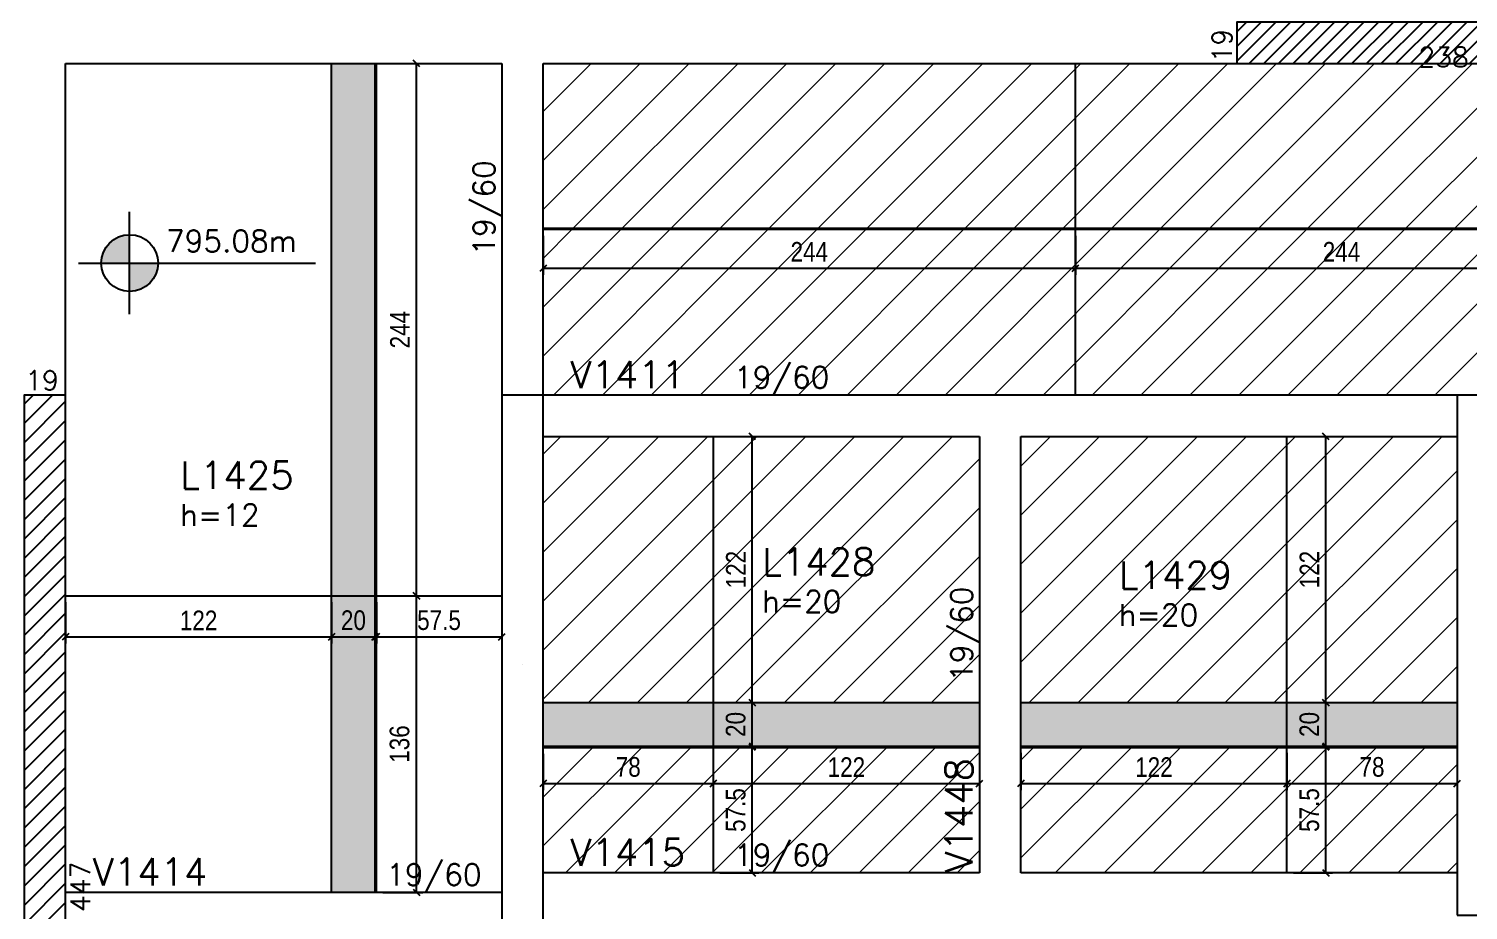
# Model space of a CAD drawing. Extents: x 1860 to 8661, y -614 to 3008.
# Drawn here: x 5493 to 6153, y 737 to 1142 of the extents above; entities that cross this region are included whole.
import ezdxf

# ---------------------------------------------------------------- set-up
doc = ezdxf.new("R2010")
doc.units = 0
for name, color, linetype in [('242', 12, 'Continuous'), ('COTA', 241, 'Continuous'), ('F-LAJES-DIM', 2, 'Continuous'), ('F-LAJES-NOME', 4, 'Continuous'), ('F-NÍVEL-PLANTA', 2, 'Continuous'), ('F-PILARES-DIM', 172, 'Continuous'), ('F-PILARES-HACH', 174, 'Continuous'), ('F-PILARES-M', 170, 'Continuous'), ('F-PILARES-S', 170, 'Continuous'), ('F-TEXTO', 6, 'Continuous'), ('F-VIGAS', 3, 'Continuous'), ('F-VIGAS-DIM', 2, 'Continuous'), ('F-VIGAS-NOME', 4, 'Continuous'), ('Painéis', 200, 'Continuous')]:
    doc.layers.add(name, color=color, linetype=linetype)
doc.layers.add('Hachura', color=251, linetype='Continuous', lineweight=9)
doc.styles.add('COTA TECNICA-50', font='techl___.ttf', dxfattribs={"height": 9})
doc.styles.add('MCP', font='romans.shx')
doc.dimstyles.new('COTA PAINEL-50', dxfattribs={"dimtxt": 9, "dimasz": 3, "dimexe": 3, "dimexo": 3, "dimgap": 3, "dimtad": 1, "dimdec": 1, "dimzin": 12, "dimdsep": 46, "dimtxsty": 'COTA TECNICA-50', "dimblk1": 'OBLIQUE', "dimblk2": 'OBLIQUE', "dimsah": 1, "dimcen": 0.9, "dimclrd": 4, "dimclre": 4, "dimclrt": 240, "dimadec": 1, "dimazin": 3, "dimtfac": 1, "dimtdec": 1, "dimtmove": 0, "dimatfit": 3, "dimfxl": 1, "dimtolj": 1, "dimtzin": 12, "dimarcsym": 0})

# ---------------------------------------------------------------- blocks, each defined once
blk = doc.blocks.new('Nível - Planta')
at = {"layer": 'F-NÍVEL-PLANTA'}
h = blk.add_hatch(color=71, dxfattribs=at)
h.paths.add_polyline_path([(0, 0), (0, 0.26, 0.414214), (-0.26, 0)])
h.paths.add_polyline_path([(0.26, 0), (0, 0), (0, -0.26, 0.414214)])
for p, q in [((0, -0.469), (0, 0.469)), ((-0.469, 0), (1.704, 0))]:
    blk.add_line(p, q, dxfattribs=at)
blk.add_circle((0, 0), 0.26, dxfattribs=at)
at = {"layer": 'F-TEXTO', "color": 3, "style": 'MCP'}
blk.add_attdef('NÍVEL', (0.333, 0.102), '', height=0.2, dxfattribs=at)
blk = doc.blocks.new('_Oblique')
at = {"color": 0, "linetype": 'ByBlock', "lineweight": -2}
blk.add_line((-0.5, -0.5), (0.5, 0.5), dxfattribs=at)
blk = doc.blocks.new('*D220')
at = {"layer": 'COTA', "color": 4, "lineweight": -2, "transparency": 16777216}
for p, q in [((5509.51, 878.64), (5509.51, 859.79)), ((5631.51, 878.64), (5631.51, 859.79)), ((5509.51, 862.79), (5631.51, 862.79))]:
    blk.add_line(p, q, dxfattribs=at)
at = {"layer": 'Defpoints', "color": 0, "transparency": 16777216}
for p in [(5509.51, 881.64), (5631.51, 881.64), (5631.51, 862.79)]:
    blk.add_point(p, dxfattribs=at)
at = {"layer": 'COTA', "color": 4, "lineweight": -2, "transparency": 16777216, "xscale": 3, "yscale": 3, "zscale": 3, "rotation": 180}
blk.add_blockref('_Oblique', (5509.51, 862.79), dxfattribs=at)
at = {"layer": 'COTA', "color": 4, "lineweight": -2, "transparency": 16777216, "xscale": 3, "yscale": 3, "zscale": 3}
blk.add_blockref('_Oblique', (5631.51, 862.79), dxfattribs=at)
at = {"layer": 'COTA', "color": 240, "transparency": 16777216, "insert": (5570.51, 870.34), "char_height": 9, "attachment_point": 5, "style": 'COTA TECNICA-50'}
blk.add_mtext('\\A1;122', dxfattribs=at)
blk = doc.blocks.new('*D221')
at = {"layer": 'COTA', "color": 4, "lineweight": -2, "transparency": 16777216}
for p, q in [((5631.51, 878.64), (5631.51, 859.79)), ((5651.51, 878.64), (5651.51, 859.79)), ((5631.51, 862.79), (5651.51, 862.79))]:
    blk.add_line(p, q, dxfattribs=at)
at = {"layer": 'Defpoints', "color": 0, "transparency": 16777216}
for p in [(5631.51, 881.64), (5651.51, 881.64), (5651.51, 862.79)]:
    blk.add_point(p, dxfattribs=at)
at = {"layer": 'COTA', "color": 4, "lineweight": -2, "transparency": 16777216, "xscale": 3, "yscale": 3, "zscale": 3, "rotation": 180}
blk.add_blockref('_Oblique', (5631.51, 862.79), dxfattribs=at)
at = {"layer": 'COTA', "color": 4, "lineweight": -2, "transparency": 16777216, "xscale": 3, "yscale": 3, "zscale": 3}
blk.add_blockref('_Oblique', (5651.51, 862.79), dxfattribs=at)
at = {"layer": 'COTA', "color": 240, "transparency": 16777216, "insert": (5641.51, 870.38), "char_height": 9, "attachment_point": 5, "style": 'COTA TECNICA-50'}
blk.add_mtext('\\A1;20', dxfattribs=at)
blk = doc.blocks.new('*D222')
at = {"layer": 'COTA', "color": 4, "lineweight": -2, "transparency": 16777216}
for p, q in [((5652.01, 878.64), (5652.01, 859.79)), ((5709.51, 878.64), (5709.51, 859.79)), ((5652.01, 862.79), (5709.51, 862.79))]:
    blk.add_line(p, q, dxfattribs=at)
at = {"layer": 'Defpoints', "color": 0, "transparency": 16777216}
for p in [(5652.01, 881.64), (5709.51, 881.64), (5709.51, 862.79)]:
    blk.add_point(p, dxfattribs=at)
at = {"layer": 'COTA', "color": 4, "lineweight": -2, "transparency": 16777216, "xscale": 3, "yscale": 3, "zscale": 3, "rotation": 180}
blk.add_blockref('_Oblique', (5652.01, 862.79), dxfattribs=at)
at = {"layer": 'COTA', "color": 4, "lineweight": -2, "transparency": 16777216, "xscale": 3, "yscale": 3, "zscale": 3}
blk.add_blockref('_Oblique', (5709.51, 862.79), dxfattribs=at)
at = {"layer": 'COTA', "color": 240, "transparency": 16777216, "insert": (5680.76, 870.39), "char_height": 9, "attachment_point": 5, "style": 'COTA TECNICA-50'}
blk.add_mtext('\\A1;57.5', dxfattribs=at)
blk = doc.blocks.new('*D223')
at = {"layer": 'COTA', "color": 4, "lineweight": -2, "transparency": 16777216}
for p, q in [((5655.01, 881.64), (5673.38, 881.64)), ((5670.38, 745.64), (5670.38, 881.64)), ((5655.01, 745.64), (5673.38, 745.64))]:
    blk.add_line(p, q, dxfattribs=at)
at = {"layer": 'Defpoints', "color": 0, "transparency": 16777216}
for p in [(5652.01, 881.64), (5670.38, 881.64), (5652.01, 745.64)]:
    blk.add_point(p, dxfattribs=at)
at = {"layer": 'COTA', "color": 4, "lineweight": -2, "transparency": 16777216, "xscale": 3, "yscale": 3, "zscale": 3}
for p, rotation in [((5670.38, 881.64), 90), ((5670.38, 745.64), 270)]:
    blk.add_blockref('_Oblique', p, dxfattribs=dict(at, rotation=rotation))
at = {"layer": 'COTA', "color": 240, "transparency": 16777216, "insert": (5662.68, 813.64), "char_height": 9, "attachment_point": 5, "rotation": 90, "style": 'COTA TECNICA-50'}
blk.add_mtext('\\A1;136', dxfattribs=at)
blk = doc.blocks.new('*D224')
at = {"layer": 'COTA', "color": 4, "lineweight": -2, "transparency": 16777216}
for p, q in [((5655.01, 1125.64), (5673.38, 1125.64)), ((5670.38, 881.64), (5670.38, 1125.64)), ((5655.01, 881.64), (5673.38, 881.64))]:
    blk.add_line(p, q, dxfattribs=at)
at = {"layer": 'Defpoints', "color": 0, "transparency": 16777216}
for p in [(5652.01, 1125.64), (5670.38, 1125.64), (5652.01, 881.64)]:
    blk.add_point(p, dxfattribs=at)
at = {"layer": 'COTA', "color": 4, "lineweight": -2, "transparency": 16777216, "xscale": 3, "yscale": 3, "zscale": 3}
for p, rotation in [((5670.38, 1125.64), 90), ((5670.38, 881.64), 270)]:
    blk.add_blockref('_Oblique', p, dxfattribs=dict(at, rotation=rotation))
at = {"layer": 'COTA', "color": 240, "transparency": 16777216, "insert": (5662.82, 1003.64), "char_height": 9, "attachment_point": 5, "rotation": 90, "style": 'COTA TECNICA-50'}
blk.add_mtext('\\A1;244', dxfattribs=at)
blk = doc.blocks.new('*D232')
at = {"layer": 'COTA', "color": 4, "lineweight": -2, "transparency": 16777216}
for p, q in [((5728.51, 809.14), (5728.51, 792.53)), ((5806.51, 809.14), (5806.51, 792.53)), ((5728.51, 795.53), (5806.51, 795.53))]:
    blk.add_line(p, q, dxfattribs=at)
at = {"layer": 'Defpoints', "color": 0, "transparency": 16777216}
for p in [(5728.51, 812.14), (5806.51, 812.14), (5806.51, 795.53)]:
    blk.add_point(p, dxfattribs=at)
at = {"layer": 'COTA', "color": 4, "lineweight": -2, "transparency": 16777216, "xscale": 3, "yscale": 3, "zscale": 3, "rotation": 180}
blk.add_blockref('_Oblique', (5728.51, 795.53), dxfattribs=at)
at = {"layer": 'COTA', "color": 4, "lineweight": -2, "transparency": 16777216, "xscale": 3, "yscale": 3, "zscale": 3}
blk.add_blockref('_Oblique', (5806.51, 795.53), dxfattribs=at)
at = {"layer": 'COTA', "color": 240, "transparency": 16777216, "insert": (5767.51, 803.11), "char_height": 9, "attachment_point": 5, "style": 'COTA TECNICA-50'}
blk.add_mtext('\\A1;78', dxfattribs=at)
blk = doc.blocks.new('*D233')
at = {"layer": 'COTA', "color": 4, "lineweight": -2, "transparency": 16777216}
for p, q in [((5806.51, 809.14), (5806.51, 792.53)), ((5928.51, 809.14), (5928.51, 792.53)), ((5806.51, 795.53), (5928.51, 795.53))]:
    blk.add_line(p, q, dxfattribs=at)
at = {"layer": 'Defpoints', "color": 0, "transparency": 16777216}
for p in [(5806.51, 812.14), (5928.51, 812.14), (5928.51, 795.53)]:
    blk.add_point(p, dxfattribs=at)
at = {"layer": 'COTA', "color": 4, "lineweight": -2, "transparency": 16777216, "xscale": 3, "yscale": 3, "zscale": 3, "rotation": 180}
blk.add_blockref('_Oblique', (5806.51, 795.53), dxfattribs=at)
at = {"layer": 'COTA', "color": 4, "lineweight": -2, "transparency": 16777216, "xscale": 3, "yscale": 3, "zscale": 3}
blk.add_blockref('_Oblique', (5928.51, 795.53), dxfattribs=at)
at = {"layer": 'COTA', "color": 240, "transparency": 16777216, "insert": (5867.51, 803.08), "char_height": 9, "attachment_point": 5, "style": 'COTA TECNICA-50'}
blk.add_mtext('\\A1;122', dxfattribs=at)
blk = doc.blocks.new('*D234')
at = {"layer": 'COTA', "color": 4, "lineweight": -2, "transparency": 16777216}
for p, q in [((5809.51, 812.14), (5827.38, 812.14)), ((5824.38, 754.64), (5824.38, 812.14)), ((5809.51, 754.64), (5827.38, 754.64))]:
    blk.add_line(p, q, dxfattribs=at)
at = {"layer": 'Defpoints', "color": 0, "transparency": 16777216}
for p in [(5806.51, 812.14), (5824.38, 812.14), (5806.51, 754.64)]:
    blk.add_point(p, dxfattribs=at)
at = {"layer": 'COTA', "color": 4, "lineweight": -2, "transparency": 16777216, "xscale": 3, "yscale": 3, "zscale": 3}
for p, rotation in [((5824.38, 812.14), 90), ((5824.38, 754.64), 270)]:
    blk.add_blockref('_Oblique', p, dxfattribs=dict(at, rotation=rotation))
at = {"layer": 'COTA', "color": 240, "transparency": 16777216, "insert": (5816.79, 783.39), "char_height": 9, "attachment_point": 5, "rotation": 90, "style": 'COTA TECNICA-50'}
blk.add_mtext('\\A1;57.5', dxfattribs=at)
blk = doc.blocks.new('*D235')
at = {"layer": 'COTA', "color": 4, "lineweight": -2, "transparency": 16777216}
for p, q in [((5809.51, 832.64), (5827.38, 832.64)), ((5824.38, 812.64), (5824.38, 832.64)), ((5809.51, 812.64), (5827.38, 812.64))]:
    blk.add_line(p, q, dxfattribs=at)
at = {"layer": 'Defpoints', "color": 0, "transparency": 16777216}
for p in [(5806.51, 832.64), (5824.38, 832.64), (5806.51, 812.64)]:
    blk.add_point(p, dxfattribs=at)
at = {"layer": 'COTA', "color": 4, "lineweight": -2, "transparency": 16777216, "xscale": 3, "yscale": 3, "zscale": 3}
for p, rotation in [((5824.38, 832.64), 90), ((5824.38, 812.64), 270)]:
    blk.add_blockref('_Oblique', p, dxfattribs=dict(at, rotation=rotation))
at = {"layer": 'COTA', "color": 240, "transparency": 16777216, "insert": (5816.79, 822.64), "char_height": 9, "attachment_point": 5, "rotation": 90, "style": 'COTA TECNICA-50'}
blk.add_mtext('\\A1;20', dxfattribs=at)
blk = doc.blocks.new('*D236')
at = {"layer": 'COTA', "color": 4, "lineweight": -2, "transparency": 16777216}
for p, q in [((5809.51, 954.64), (5827.38, 954.64)), ((5824.38, 832.64), (5824.38, 954.64)), ((5809.51, 832.64), (5827.38, 832.64))]:
    blk.add_line(p, q, dxfattribs=at)
at = {"layer": 'Defpoints', "color": 0, "transparency": 16777216}
for p in [(5806.51, 954.64), (5824.38, 954.64), (5806.51, 832.64)]:
    blk.add_point(p, dxfattribs=at)
at = {"layer": 'COTA', "color": 4, "lineweight": -2, "transparency": 16777216, "xscale": 3, "yscale": 3, "zscale": 3}
for p, rotation in [((5824.38, 954.64), 90), ((5824.38, 832.64), 270)]:
    blk.add_blockref('_Oblique', p, dxfattribs=dict(at, rotation=rotation))
at = {"layer": 'COTA', "color": 240, "transparency": 16777216, "insert": (5816.83, 893.64), "char_height": 9, "attachment_point": 5, "rotation": 90, "style": 'COTA TECNICA-50'}
blk.add_mtext('\\A1;122', dxfattribs=at)
blk = doc.blocks.new('*D237')
at = {"layer": 'COTA', "color": 4, "lineweight": -2, "transparency": 16777216}
for p, q in [((6072.51, 812.14), (6090.38, 812.14)), ((6087.38, 754.64), (6087.38, 812.14)), ((6072.51, 754.64), (6090.38, 754.64))]:
    blk.add_line(p, q, dxfattribs=at)
at = {"layer": 'Defpoints', "color": 0, "transparency": 16777216}
for p in [(6069.51, 812.14), (6087.38, 812.14), (6069.51, 754.64)]:
    blk.add_point(p, dxfattribs=at)
at = {"layer": 'COTA', "color": 4, "lineweight": -2, "transparency": 16777216, "xscale": 3, "yscale": 3, "zscale": 3}
for p, rotation in [((6087.38, 812.14), 90), ((6087.38, 754.64), 270)]:
    blk.add_blockref('_Oblique', p, dxfattribs=dict(at, rotation=rotation))
at = {"layer": 'COTA', "color": 240, "transparency": 16777216, "insert": (6079.79, 783.39), "char_height": 9, "attachment_point": 5, "rotation": 90, "style": 'COTA TECNICA-50'}
blk.add_mtext('\\A1;57.5', dxfattribs=at)
blk = doc.blocks.new('*D238')
at = {"layer": 'COTA', "color": 4, "lineweight": -2, "transparency": 16777216}
for p, q in [((6072.51, 832.64), (6090.38, 832.64)), ((6087.38, 812.64), (6087.38, 832.64)), ((6072.51, 812.64), (6090.38, 812.64))]:
    blk.add_line(p, q, dxfattribs=at)
at = {"layer": 'Defpoints', "color": 0, "transparency": 16777216}
for p in [(6069.51, 832.64), (6087.38, 832.64), (6069.51, 812.64)]:
    blk.add_point(p, dxfattribs=at)
at = {"layer": 'COTA', "color": 4, "lineweight": -2, "transparency": 16777216, "xscale": 3, "yscale": 3, "zscale": 3}
for p, rotation in [((6087.38, 832.64), 90), ((6087.38, 812.64), 270)]:
    blk.add_blockref('_Oblique', p, dxfattribs=dict(at, rotation=rotation))
at = {"layer": 'COTA', "color": 240, "transparency": 16777216, "insert": (6079.79, 822.64), "char_height": 9, "attachment_point": 5, "rotation": 90, "style": 'COTA TECNICA-50'}
blk.add_mtext('\\A1;20', dxfattribs=at)
blk = doc.blocks.new('*D239')
at = {"layer": 'COTA', "color": 4, "lineweight": -2, "transparency": 16777216}
for p, q in [((6072.51, 954.64), (6090.38, 954.64)), ((6087.38, 832.64), (6087.38, 954.64)), ((6072.51, 832.64), (6090.38, 832.64))]:
    blk.add_line(p, q, dxfattribs=at)
at = {"layer": 'Defpoints', "color": 0, "transparency": 16777216}
for p in [(6069.51, 954.64), (6087.38, 954.64), (6069.51, 832.64)]:
    blk.add_point(p, dxfattribs=at)
at = {"layer": 'COTA', "color": 4, "lineweight": -2, "transparency": 16777216, "xscale": 3, "yscale": 3, "zscale": 3}
for p, rotation in [((6087.38, 954.64), 90), ((6087.38, 832.64), 270)]:
    blk.add_blockref('_Oblique', p, dxfattribs=dict(at, rotation=rotation))
at = {"layer": 'COTA', "color": 240, "transparency": 16777216, "insert": (6079.83, 893.64), "char_height": 9, "attachment_point": 5, "rotation": 90, "style": 'COTA TECNICA-50'}
blk.add_mtext('\\A1;122', dxfattribs=at)
blk = doc.blocks.new('*D240')
at = {"layer": 'COTA', "color": 4, "lineweight": -2, "transparency": 16777216}
for p, q in [((5947.51, 809.64), (5947.51, 792.53)), ((6069.51, 809.64), (6069.51, 792.53)), ((5947.51, 795.53), (6069.51, 795.53))]:
    blk.add_line(p, q, dxfattribs=at)
at = {"layer": 'Defpoints', "color": 0, "transparency": 16777216}
for p in [(5947.51, 812.64), (6069.51, 812.64), (6069.51, 795.53)]:
    blk.add_point(p, dxfattribs=at)
at = {"layer": 'COTA', "color": 4, "lineweight": -2, "transparency": 16777216, "xscale": 3, "yscale": 3, "zscale": 3, "rotation": 180}
blk.add_blockref('_Oblique', (5947.51, 795.53), dxfattribs=at)
at = {"layer": 'COTA', "color": 4, "lineweight": -2, "transparency": 16777216, "xscale": 3, "yscale": 3, "zscale": 3}
blk.add_blockref('_Oblique', (6069.51, 795.53), dxfattribs=at)
at = {"layer": 'COTA', "color": 240, "transparency": 16777216, "insert": (6008.51, 803.08), "char_height": 9, "attachment_point": 5, "style": 'COTA TECNICA-50'}
blk.add_mtext('\\A1;122', dxfattribs=at)
blk = doc.blocks.new('*D241')
at = {"layer": 'COTA', "color": 4, "lineweight": -2, "transparency": 16777216}
for p, q in [((6069.51, 809.64), (6069.51, 792.53)), ((6147.51, 809.14), (6147.51, 792.53)), ((6069.51, 795.53), (6147.51, 795.53))]:
    blk.add_line(p, q, dxfattribs=at)
at = {"layer": 'Defpoints', "color": 0, "transparency": 16777216}
for p in [(6069.51, 812.64), (6147.51, 812.14), (6147.51, 795.53)]:
    blk.add_point(p, dxfattribs=at)
at = {"layer": 'COTA', "color": 4, "lineweight": -2, "transparency": 16777216, "xscale": 3, "yscale": 3, "zscale": 3, "rotation": 180}
blk.add_blockref('_Oblique', (6069.51, 795.53), dxfattribs=at)
at = {"layer": 'COTA', "color": 4, "lineweight": -2, "transparency": 16777216, "xscale": 3, "yscale": 3, "zscale": 3}
blk.add_blockref('_Oblique', (6147.51, 795.53), dxfattribs=at)
at = {"layer": 'COTA', "color": 240, "transparency": 16777216, "insert": (6108.51, 803.11), "char_height": 9, "attachment_point": 5, "style": 'COTA TECNICA-50'}
blk.add_mtext('\\A1;78', dxfattribs=at)
blk = doc.blocks.new('*D296')
at = {"layer": 'COTA', "color": 4, "lineweight": -2, "transparency": 16777216}
for p, q in [((5728.51, 1046.64), (5728.51, 1028.78)), ((5972.51, 1046.64), (5972.51, 1028.78)), ((5728.51, 1031.78), (5972.51, 1031.78))]:
    blk.add_line(p, q, dxfattribs=at)
at = {"layer": 'Defpoints', "color": 0, "transparency": 16777216}
for p in [(5728.51, 1049.64), (5972.51, 1049.64), (5972.51, 1031.78)]:
    blk.add_point(p, dxfattribs=at)
at = {"layer": 'COTA', "color": 4, "lineweight": -2, "transparency": 16777216, "xscale": 3, "yscale": 3, "zscale": 3, "rotation": 180}
blk.add_blockref('_Oblique', (5728.51, 1031.78), dxfattribs=at)
at = {"layer": 'COTA', "color": 4, "lineweight": -2, "transparency": 16777216, "xscale": 3, "yscale": 3, "zscale": 3}
blk.add_blockref('_Oblique', (5972.51, 1031.78), dxfattribs=at)
at = {"layer": 'COTA', "color": 240, "transparency": 16777216, "insert": (5850.51, 1039.34), "char_height": 9, "attachment_point": 5, "style": 'COTA TECNICA-50'}
blk.add_mtext('\\A1;244', dxfattribs=at)
blk = doc.blocks.new('*D297')
at = {"layer": 'COTA', "color": 4, "lineweight": -2, "transparency": 16777216}
for p, q in [((5972.51, 1046.64), (5972.51, 1028.78)), ((5972.51, 1031.78), (6216.51, 1031.78))]:
    blk.add_line(p, q, dxfattribs=at)
at = {"layer": 'Defpoints', "color": 0, "transparency": 16777216}
for p in [(5972.51, 1049.64), (6216.51, 1031.78), (6216.51, 1031.78)]:
    blk.add_point(p, dxfattribs=at)
at = {"layer": 'COTA', "color": 4, "lineweight": -2, "transparency": 16777216, "xscale": 3, "yscale": 3, "zscale": 3, "rotation": 180}
blk.add_blockref('_Oblique', (5972.51, 1031.78), dxfattribs=at)
at = {"layer": 'COTA', "color": 4, "lineweight": -2, "transparency": 16777216, "xscale": 3, "yscale": 3, "zscale": 3}
blk.add_blockref('_Oblique', (6216.51, 1031.78), dxfattribs=at)
at = {"layer": 'COTA', "color": 240, "transparency": 16777216, "insert": (6094.51, 1039.34), "char_height": 9, "attachment_point": 5, "style": 'COTA TECNICA-50'}
blk.add_mtext('\\A1;244', dxfattribs=at)

msp = doc.modelspace()

# ---------------------------------------------------------------- hatches: boundary and pattern name
at = {"layer": 'F-PILARES-HACH', "linetype": 'Continuous'}
h = msp.add_hatch(dxfattribs=at)
h.set_pattern_fill('ANSI31', color=256, scale=1.5, style=0)
h.set_pattern_definition([(45, (4214.506, 480.1385), (-3.367596, 3.367596), [])])
h.paths.add_polyline_path([(6284.51, 1125.64), (6284.51, 1363.64), (6046.51, 1363.64), (6046.51, 1344.64), (6265.51, 1344.64), (6265.51, 1144.64), (6046.51, 1144.64), (6046.51, 1125.64)], flags=16)
h = msp.add_hatch(dxfattribs=at)
h.set_pattern_fill('ANSI31', color=256, scale=50, style=0)
h.set_pattern_definition([(45, (4214.506, 480.1385), (-4.419417, 4.419417), [])])
h.paths.add_polyline_path([(5490.51, 502.64), (5728.51, 502.64), (5728.51, 526.64), (5509.51, 526.64), (5509.51, 973.64), (5490.51, 973.64)], flags=16)
at = {"layer": 'Hachura', "linetype": 'ByBlock'}
h = msp.add_hatch(color=256, dxfattribs=at)
h.dxf.hatch_style = 1
h.paths.add_polyline_path([(5651.51, 1125.64), (5631.51, 1125.64), (5631.51, 881.64), (5651.51, 881.64)])
h.paths.add_polyline_path([(5651.51, 881.64), (5631.51, 881.64), (5631.51, 745.64), (5651.51, 745.64)])
h = msp.add_hatch(dxfattribs=at)
h.set_pattern_fill('ANSI31', color=256, scale=5)
h.paths.add_polyline_path([(5972.51, 1050.14), (5972.51, 1125.64), (5728.51, 1125.64), (5728.51, 1050.14)])
h.paths.add_polyline_path([(5728.51, 1049.64), (5728.51, 973.64), (5938.01, 973.64), (5972.51, 973.64), (5972.51, 1049.64)])
h.paths.add_polyline_path([(5972.51, 1049.64), (5972.51, 973.64), (6147.51, 973.64), (6166.51, 973.64), (6216.51, 973.64), (6216.51, 1049.64)])
h.paths.add_polyline_path([(6216.51, 1050.14), (6216.51, 1125.64), (6046.51, 1125.64), (5972.51, 1125.64), (5972.51, 1050.14)])
h.paths.add_polyline_path([(6284.51, 1125.64), (6216.51, 1125.64), (6216.51, 1050.14), (6450.51, 1050.14), (6450.51, 1082.61), (6450.51, 1125.64)])
h.paths.add_polyline_path([(6450.51, 973.64), (6450.51, 1049.64), (6216.51, 1049.64), (6216.51, 973.64)])
h = msp.add_hatch(dxfattribs=at)
h.set_pattern_fill('ANSI31', color=256, scale=5)
h.paths.add_polyline_path([(5806.51, 954.64), (5728.51, 954.64), (5728.51, 832.64), (5806.51, 832.64)])
h.paths.add_polyline_path([(5928.51, 832.64), (5928.51, 954.64), (5806.51, 954.64), (5806.51, 832.64)])
h.paths.add_polyline_path([(5928.51, 754.64), (5928.51, 812.14), (5806.51, 812.14), (5806.51, 754.64)])
h.paths.add_polyline_path([(5806.51, 812.14), (5728.51, 812.14), (5728.51, 754.64), (5806.51, 754.64)])
h.paths.add_polyline_path([(6069.51, 754.64), (6069.51, 812.14), (5947.51, 812.14), (5947.51, 754.64)])
h.paths.add_polyline_path([(6145.51, 754.64), (6147.51, 754.64), (6147.51, 812.14), (6069.51, 812.14), (6069.51, 754.64)])
h.paths.add_polyline_path([(6069.51, 832.64), (6147.51, 832.64), (6147.51, 954.64), (6069.51, 954.64)])
h.paths.add_polyline_path([(5947.51, 954.64), (5947.51, 832.64), (6069.51, 832.64), (6069.51, 954.64)])
h = msp.add_hatch(color=256, dxfattribs=at)
h.dxf.hatch_style = 1
h.paths.add_polyline_path([(5806.51, 832.64), (5728.51, 832.64), (5728.51, 812.64), (5806.51, 812.64)])
h.paths.add_polyline_path([(5928.51, 832.64), (5806.51, 832.64), (5806.51, 812.64), (5928.51, 812.64)])
h.paths.add_polyline_path([(6069.51, 832.64), (5947.51, 832.64), (5947.51, 812.64), (6069.51, 812.64)])
h.paths.add_polyline_path([(6147.51, 832.64), (6069.51, 832.64), (6069.51, 812.64), (6147.51, 812.64)])

# ---------------------------------------------------------------- linework, layer by layer
at = {"layer": '242', "linetype": 'Continuous'}
msp.add_line((5719.01, 850.14), (5719.01, 850.14), dxfattribs=at)
at = {"layer": 'F-PILARES-M', "linetype": 'Continuous'}
for points in [[(5709.51, 726.64), (5728.51, 726.64), (5728.51, 973.64), (5709.51, 973.64), (5709.51, 726.64)], [(6147.51, 735.14), (6166.51, 735.14), (6166.51, 973.64), (6147.51, 973.64), (6147.51, 735.14)]]:
    msp.add_lwpolyline(points, dxfattribs=at)
at = {"layer": 'F-PILARES-S', "linetype": 'Continuous'}
for points in [[(6284.51, 1125.64), (6284.51, 1363.64), (6046.51, 1363.64), (6046.51, 1344.64), (6265.51, 1344.64), (6265.51, 1144.64), (6046.51, 1144.64), (6046.51, 1125.64), (6284.51, 1125.64)], [(5490.51, 502.64), (5728.51, 502.64), (5728.51, 526.64), (5509.51, 526.64), (5509.51, 973.64), (5490.51, 973.64), (5490.51, 502.64)]]:
    msp.add_lwpolyline(points, dxfattribs=at)
at = {"layer": 'F-VIGAS'}
for points in [[(5509.51, 1125.64), (5709.51, 1125.64)], [(5509.51, 973.64), (5509.51, 1125.64)], [(5709.51, 1125.64), (5709.51, 973.64)], [(5728.51, 1125.64), (6046.51, 1125.64)], [(5728.51, 973.64), (5728.51, 1125.64)], [(5938.01, 973.64), (5728.51, 973.64)], [(6147.51, 973.64), (5938.01, 973.64)], [(5728.51, 954.64), (5928.51, 954.64)], [(5928.51, 954.64), (5928.51, 754.64)], [(5947.51, 954.64), (6147.51, 954.64)], [(5947.51, 754.64), (5947.51, 954.64)], [(5928.51, 754.64), (5728.51, 754.64)], [(6145.51, 754.64), (5947.51, 754.64)], [(6147.51, 754.64), (6145.51, 754.64)], [(5709.51, 745.64), (5509.51, 745.64)]]:
    msp.add_lwpolyline(points, dxfattribs=at)
at = {"layer": 'Painéis'}
for points in [[(5631.51, 745.64), (5631.51, 1125.64)], [(5651.51, 745.64), (5651.51, 1125.64)], [(5652.01, 745.64), (5652.01, 1125.64)], [(5972.51, 973.64), (5972.51, 1125.64)], [(5728.51, 1050.14), (6450.51, 1050.14)], [(5728.51, 1049.64), (6450.51, 1049.64)], [(5806.51, 954.64), (5806.51, 754.64)], [(6069.51, 754.64), (6069.51, 954.64)], [(5509.51, 881.64), (5709.51, 881.64)], [(5728.51, 832.64), (5928.51, 832.64)], [(5947.51, 832.64), (6147.51, 832.64)], [(5728.51, 812.64), (5928.51, 812.64)], [(5728.51, 812.14), (5928.51, 812.14)], [(5947.51, 812.64), (6147.51, 812.64)], [(5947.51, 812.14), (6147.51, 812.14)]]:
    msp.add_lwpolyline(points, dxfattribs=at)

# ---------------------------------------------------------------- block references
at = {"layer": 'F-NÍVEL-PLANTA', "linetype": 'Continuous', "xscale": 50, "yscale": 50, "zscale": 50}
msp.add_blockref('Nível - Planta', (5538.91, 1034.15), dxfattribs=at).add_auto_attribs({'NÍVEL': '795.08m'})

# ---------------------------------------------------------------- texts
at = {"layer": 'F-LAJES-DIM', "linetype": 'Continuous', "style": 'MCP'}
for s, p in [('h=12', (5562.08, 913.64)), ('h=20', (5828.83, 874)), ('h=20', (5992.4, 867.82))]:
    msp.add_text(s, height=10, dxfattribs=at).set_placement(p)
at = {"layer": 'F-LAJES-NOME', "linetype": 'Continuous', "style": 'MCP'}
for s, p in [('L1425', (5562.08, 930.64)), ('L1428', (5828.83, 891)), ('L1429', (5992.4, 884.82))]:
    msp.add_text(s, height=12.5, dxfattribs=at).set_placement(p)
at = {"layer": 'F-PILARES-DIM', "linetype": 'Continuous', "style": 'MCP'}
for s, p in [('19', (6044.26, 1126.14)), ('447', (5520.76, 736.64))]:
    msp.add_text(s, height=9, rotation=90, dxfattribs=at).set_placement(p)
for s, p in [('238', (6129.73, 1124.08)), ('19', (5491.01, 975.89))]:
    msp.add_text(s, height=9, dxfattribs=at).set_placement(p)
at = {"layer": 'F-VIGAS-DIM', "linetype": 'Continuous', "style": 'MCP'}
for p in [(5706.38, 1037.61), (5925.38, 842.14)]:
    msp.add_text('19/60', height=10, rotation=90, dxfattribs=at).set_placement(p)
for p in [(5816.01, 976.76), (5816.01, 757.76), (5656.54, 748.76)]:
    msp.add_text('19/60', height=10, dxfattribs=at).set_placement(p)
at = {"layer": 'F-VIGAS-NOME', "linetype": 'Continuous', "style": 'MCP'}
for s, p in [('V1411', (5741.01, 976.76)), ('V1415', (5741.01, 757.76)), ('V1414', (5522.01, 748.76))]:
    msp.add_text(s, height=12.5, dxfattribs=at).set_placement(p)
msp.add_text('V1448', height=12.5, rotation=90, dxfattribs=at).set_placement((5925.38, 754.75))

# ---------------------------------------------------------------- dimensions: what is measured, and where the dimension line sits
at = {"layer": 'COTA'}
for base, p1, p2, picture, middle in [((5670.38, 1125.64), (5652.01, 881.64), (5652.01, 1125.64), '*D224', (5662.82, 1003.64)), ((5824.38, 954.64), (5806.51, 832.64), (5806.51, 954.64), '*D236', (5816.83, 893.64)), ((6087.38, 954.64), (6069.51, 832.64), (6069.51, 954.64), '*D239', (6079.83, 893.64))]:
    dim = msp.add_linear_dim(base=base, p1=p1, p2=p2, angle=90, dimstyle='COTA PAINEL-50', override={"dimtmove": 1}, dxfattribs=at)
    dim.commit()
    dim.dimension.update_dxf_attribs({"geometry": picture, "text_midpoint": middle})
for base, p1, p2, picture, middle in [((5972.51, 1031.78), (5728.51, 1049.64), (5972.51, 1049.64), '*D296', (5850.51, 1039.34)), ((5631.51, 862.79), (5509.51, 881.64), (5631.51, 881.64), '*D220', (5570.51, 870.34)), ((5709.51, 862.79), (5652.01, 881.64), (5709.51, 881.64), '*D222', (5680.76, 870.39)), ((5806.51, 795.53), (5728.51, 812.14), (5806.51, 812.14), '*D232', (5767.51, 803.11)), ((6069.51, 795.53), (5947.51, 812.64), (6069.51, 812.64), '*D240', (6008.51, 803.08))]:
    dim = msp.add_linear_dim(base=base, p1=p1, p2=p2, dimstyle='COTA PAINEL-50', dxfattribs=at)
    dim.commit()
    dim.dimension.update_dxf_attribs({"geometry": picture, "text_midpoint": middle})
for base, p1, p2, picture, middle in [((6216.51, 1031.78), (5972.51, 1049.64), (6216.51, 1031.78), '*D297', (6094.51, 1039.34)), ((5651.51, 862.79), (5631.51, 881.64), (5651.51, 881.64), '*D221', (5641.51, 870.38)), ((5928.51, 795.53), (5806.51, 812.14), (5928.51, 812.14), '*D233', (5867.51, 803.08)), ((6147.51, 795.53), (6069.51, 812.64), (6147.51, 812.14), '*D241', (6108.51, 803.11))]:
    dim = msp.add_linear_dim(base=base, p1=p1, p2=p2, dimstyle='COTA PAINEL-50', override={"dimtmove": 1}, dxfattribs=at)
    dim.commit()
    dim.dimension.update_dxf_attribs({"geometry": picture, "text_midpoint": middle})
for base, p1, p2, picture, middle in [((5670.38, 881.64), (5652.01, 745.64), (5652.01, 881.64), '*D223', (5662.68, 813.64)), ((5824.38, 832.64), (5806.51, 812.64), (5806.51, 832.64), '*D235', (5816.79, 822.64)), ((6087.38, 832.64), (6069.51, 812.64), (6069.51, 832.64), '*D238', (6079.79, 822.64)), ((5824.38, 812.14), (5806.51, 754.64), (5806.51, 812.14), '*D234', (5816.79, 783.39)), ((6087.38, 812.14), (6069.51, 754.64), (6069.51, 812.14), '*D237', (6079.79, 783.39))]:
    dim = msp.add_linear_dim(base=base, p1=p1, p2=p2, angle=90, dimstyle='COTA PAINEL-50', dxfattribs=at)
    dim.commit()
    dim.dimension.update_dxf_attribs({"geometry": picture, "text_midpoint": middle})

doc.saveas('drawing.dxf')
